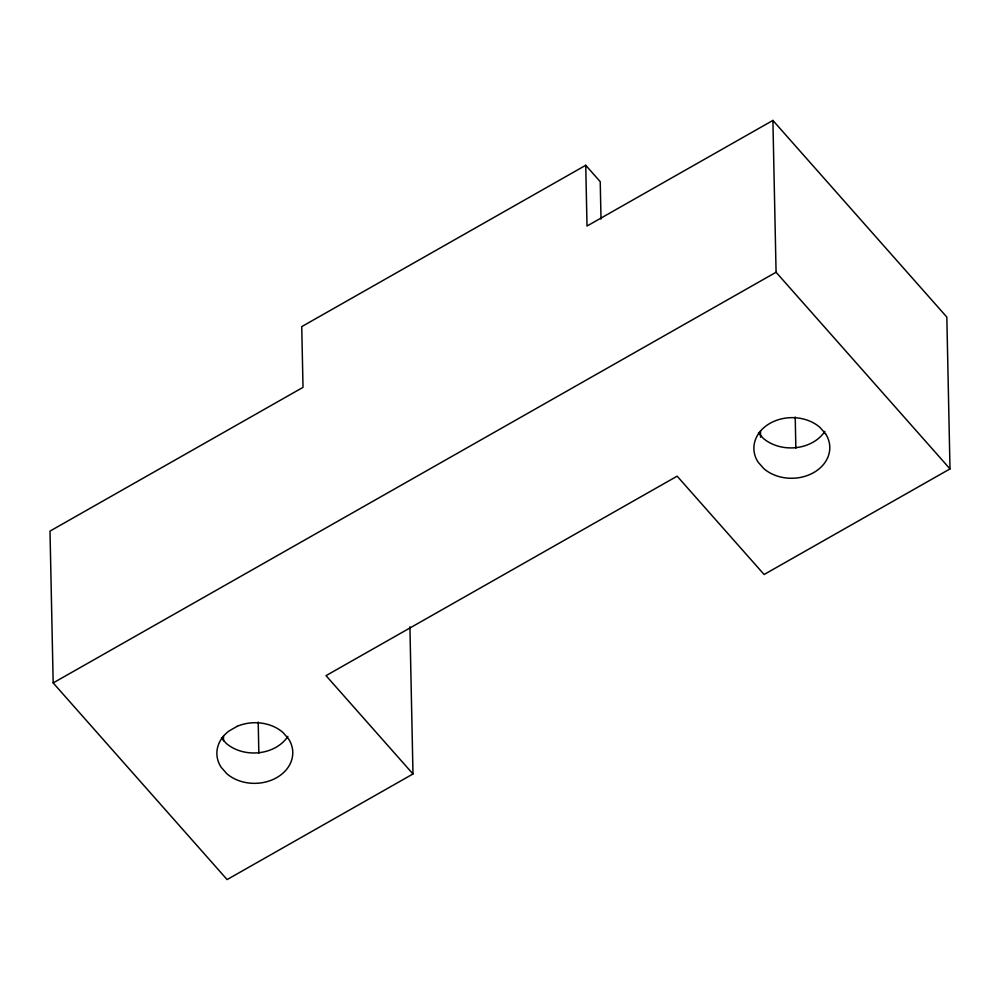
<?xml version="1.0" encoding="UTF-8"?>
<svg xmlns="http://www.w3.org/2000/svg" width="1000" height="1000" viewBox="0 0 1000 1000"><rect width="100%" height="100%" fill="white"/><g stroke="black" fill="none" stroke-linecap="round" stroke-linejoin="round"><path stroke-width="1.5" d="M601.013 219.05L600.225 181.675L585.737 165.287L301.737 326.625L303.012 387.362L50 531.1L53.175 682.925L227.1 879.575L412.987 773.975L409.913 626.8M412.987 773.975L326.025 675.65L677.15 476.175L764.112 574.5L950 468.9L946.825 317.075L772.9 120.425L587.013 226.025L585.737 165.287M53.175 682.925L776.075 272.25L772.9 120.425M221.513 738.062L226.275 743.425A37.962 30.312 -1.2 0 0 287.9 736.338M776.075 272.25L950 468.9M758.475 432.912L763.188 438.275A37.962 30.312 -1.2 0 0 824.85 431.362M795.212 416.987L795.863 448.137M760.45 431.025L760.588 437.25M258.2 722.062L258.85 753.213M223.45 736.1L223.55 740.763M237.2 726.312L229.1 730.938A37.962 30.312 -1.2 0 0 221.213 767.362L226.912 773.8A37.962 30.312 -1.2 0 0 276.688 777.65A37.962 30.312 -1.2 0 0 288.438 738.7L282.738 732.275A37.962 30.312 -1.2 0 0 237.2 726.312M825.525 433.725L819.837 427.287A37.962 30.312 -1.2 0 0 770.088 423.275A37.962 30.312 -1.2 0 0 758.15 462.188L763.825 468.638A37.962 30.312 -1.2 0 0 813.575 472.65A37.962 30.312 -1.2 0 0 825.525 433.725"/></g></svg>
